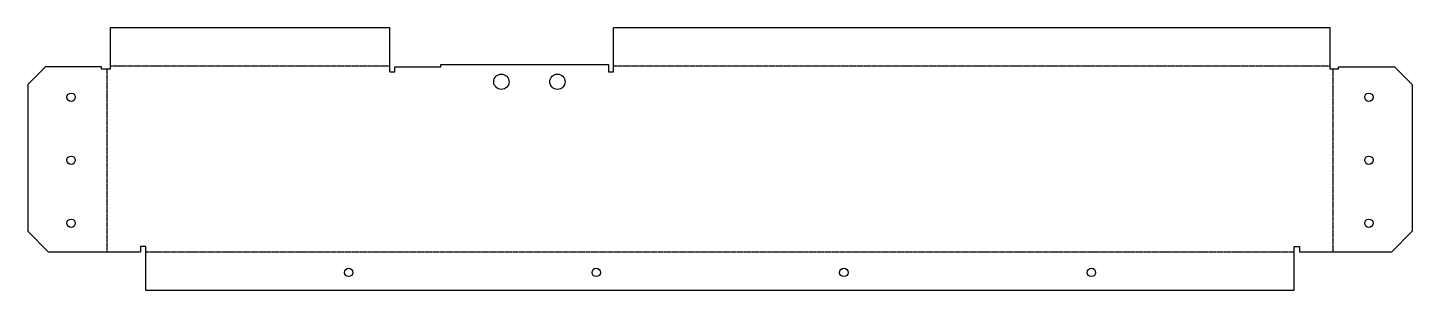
# Model space of a CAD drawing. Extents: x -29 to 514, y -506 to -404.
import ezdxf

# ---------------------------------------------------------------- set-up
doc = ezdxf.new("R2010")
doc.units = 0
doc.header["$MEASUREMENT"] = 0
doc.linetypes.add('CENTER', pattern=[0.72, 0.45, -0.09, 0.09, -0.09])
doc.layers.add('SHEETMETAL_BEND_LINES_UP', color=7, linetype='CENTER')
doc.layers.add('VISIBLE', color=7, linetype='CONTINUOUS')

msp = doc.modelspace()

# ---------------------------------------------------------------- linework, layer by layer
at = {"layer": 'SHEETMETAL_BEND_LINES_UP'}
for p, q in [((2.12, -491.34), (2.12, -419.8)), ((112.96, -418.66), (3.26, -418.66)), ((481.76, -418.66), (200.76, -418.66)), ((482.89, -419.8), (482.89, -491.34)), ((17.26, -491.34), (467.76, -491.34))]:
    msp.add_line(p, q, dxfattribs=at)
at = {"layer": 'VISIBLE'}
for p, q in [((3.26, -403.52), (3.26, -419.8)), ((112.96, -403.52), (3.26, -403.52)), ((112.96, -420.8), (112.96, -403.52)), ((481.76, -403.52), (200.76, -403.52)), ((200.76, -420.8), (200.76, -403.52)), ((481.76, -419.8), (481.76, -403.52)), ((132.96, -418), (198.76, -418)), ((132.96, -418.8), (132.96, -418)), ((198.76, -418), (198.76, -420.8)), ((-29.02, -425.8), (-22.02, -418.8)), ((-0.02, -418.8), (-22.02, -418.8)), ((-0.02, -419.8), (-0.02, -418.8)), ((3.26, -419.8), (-0.02, -419.8)), ((112.96, -420.8), (114.96, -420.8)), ((114.96, -418.8), (132.96, -418.8)), ((114.96, -420.8), (114.96, -418.8)), ((198.76, -420.8), (200.76, -420.8)), ((485.03, -419.8), (481.76, -419.8)), ((485.03, -418.8), (507.03, -418.8)), ((485.03, -419.8), (485.03, -418.8)), ((507.03, -418.8), (514.03, -425.8)), ((-29.02, -425.8), (-29.02, -483.34)), ((514.03, -425.8), (514.03, -483.34)), ((-21.02, -491.34), (-29.02, -483.34)), ((514.03, -483.34), (506.03, -491.34)), ((-21.02, -491.34), (15.26, -491.34)), ((15.26, -489.34), (15.26, -491.34)), ((17.26, -489.34), (15.26, -489.34)), ((17.26, -506.48), (17.26, -489.34)), ((467.76, -506.48), (467.76, -489.34)), ((467.76, -489.34), (469.76, -489.34)), ((469.76, -489.34), (469.76, -491.34)), ((469.76, -491.34), (506.03, -491.34)), ((17.26, -506.48), (467.76, -506.48))]:
    msp.add_line(p, q, dxfattribs=at)
for centre, radius in [((156.76, -424.7), 3), ((178.76, -424.7), 3), ((-12.02, -430.8), 1.65), ((497.03, -430.8), 1.65), ((-12.02, -455.5), 1.65), ((497.03, -455.5), 1.65), ((-12.02, -480.2), 1.65), ((497.03, -480.2), 1.65), ((96.86, -499.48), 1.65), ((193.96, -499.48), 1.65), ((291.06, -499.48), 1.65), ((388.16, -499.48), 1.65)]:
    msp.add_circle(centre, radius, dxfattribs=at)

doc.saveas('drawing.dxf')
